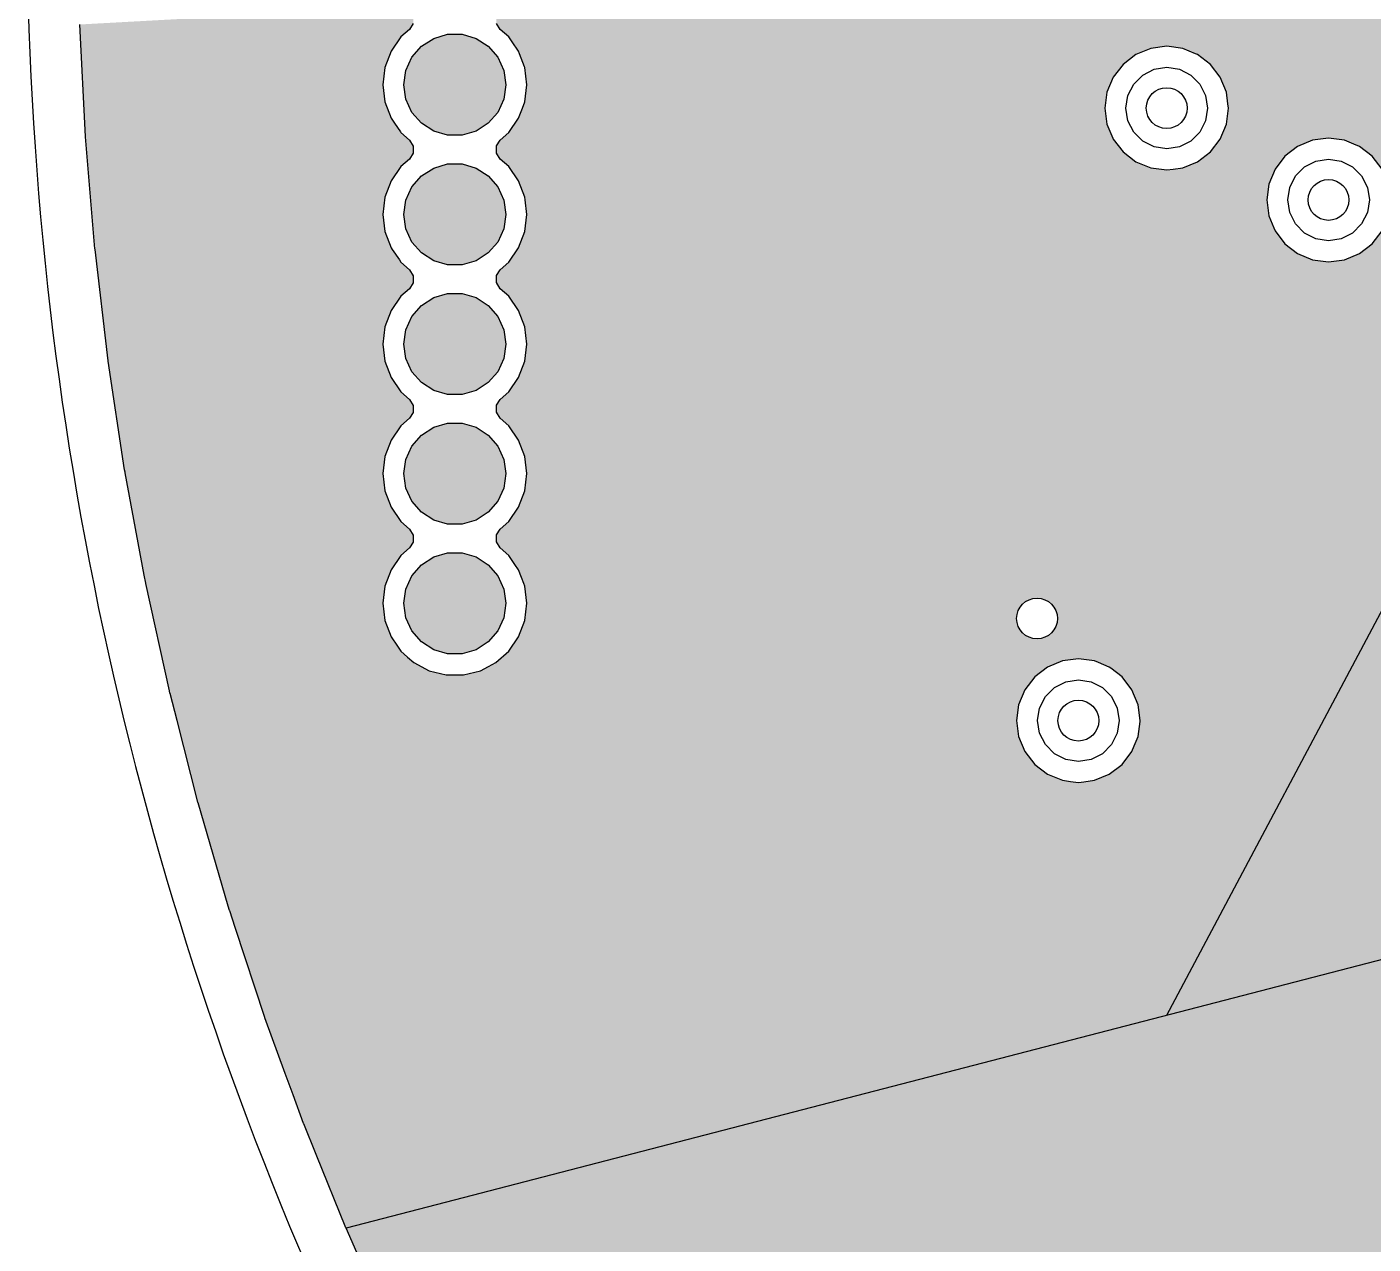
# Model space of a CAD drawing. Header units: millimetres. Extents: x -3894 to -3474, y -291 to 6.
# Drawn here: x -3669.73 to -3656.55, y -99.29 to -87.37 of the extents above; entities that cross this region are included whole.
import ezdxf

# ---------------------------------------------------------------- set-up
doc = ezdxf.new("R2010")
doc.units = ezdxf.units.MM
doc.layers.add('BLACK', color=7, linetype='Continuous')

msp = doc.modelspace()

# ---------------------------------------------------------------- hatches: boundary and pattern name
h = msp.add_hatch(color=256)
h.dxf.hatch_style = 1
h.paths.add_polyline_path([(-3665.042, -81.084), (-3666.042, -81.084), (-3666.042, -82.084), (-3665.042, -82.084)])
h.paths.add_polyline_path([(-3665.121, -82.584), (-3665.214, -82.477), (-3665.334, -82.4), (-3665.471, -82.359), (-3665.613, -82.359), (-3665.749, -82.4), (-3665.869, -82.477), (-3665.962, -82.584), (-3666.022, -82.714), (-3666.042, -82.854), (-3666.022, -82.995), (-3665.962, -83.125), (-3665.869, -83.232), (-3665.749, -83.309), (-3665.613, -83.349), (-3665.471, -83.349), (-3665.334, -83.309), (-3665.214, -83.232), (-3665.121, -83.125), (-3665.062, -82.995), (-3665.042, -82.854), (-3665.062, -82.714)])
h.paths.add_polyline_path([(-3665.062, -84.265), (-3665.042, -84.124), (-3665.062, -83.984), (-3665.121, -83.854), (-3665.214, -83.747), (-3665.334, -83.67), (-3665.471, -83.629), (-3665.613, -83.629), (-3665.749, -83.67), (-3665.869, -83.747), (-3665.962, -83.854), (-3666.022, -83.984), (-3666.042, -84.124), (-3666.022, -84.265), (-3665.962, -84.395), (-3665.869, -84.502), (-3665.749, -84.579), (-3665.613, -84.619), (-3665.471, -84.619), (-3665.334, -84.579), (-3665.214, -84.502), (-3665.121, -84.395)])
h.paths.add_polyline_path([(-3665.062, -85.254), (-3665.121, -85.124), (-3665.214, -85.017), (-3665.334, -84.94), (-3665.471, -84.899), (-3665.613, -84.899), (-3665.749, -84.94), (-3665.869, -85.017), (-3665.962, -85.124), (-3666.022, -85.254), (-3666.042, -85.394), (-3666.022, -85.535), (-3665.962, -85.665), (-3665.869, -85.772), (-3665.749, -85.849), (-3665.613, -85.889), (-3665.471, -85.889), (-3665.334, -85.849), (-3665.214, -85.772), (-3665.121, -85.665), (-3665.062, -85.535), (-3665.042, -85.394)])
h.paths.add_polyline_path([(-3665.042, -86.664), (-3665.062, -86.524), (-3665.121, -86.394), (-3665.214, -86.287), (-3665.334, -86.21), (-3665.471, -86.169), (-3665.613, -86.169), (-3665.749, -86.21), (-3665.869, -86.287), (-3665.962, -86.394), (-3666.022, -86.524), (-3666.042, -86.664), (-3666.022, -86.805), (-3665.962, -86.935), (-3665.869, -87.042), (-3665.749, -87.119), (-3665.613, -87.159), (-3665.471, -87.159), (-3665.334, -87.119), (-3665.214, -87.042), (-3665.121, -86.935), (-3665.062, -86.805)])
h.paths.add_polyline_path([(-3665.121, -87.664), (-3665.214, -87.557), (-3665.334, -87.48), (-3665.471, -87.439), (-3665.613, -87.439), (-3665.749, -87.48), (-3665.869, -87.557), (-3665.962, -87.664), (-3666.022, -87.794), (-3666.042, -87.934), (-3666.022, -88.075), (-3665.962, -88.205), (-3665.869, -88.312), (-3665.749, -88.389), (-3665.613, -88.429), (-3665.471, -88.429), (-3665.334, -88.389), (-3665.214, -88.312), (-3665.121, -88.205), (-3665.062, -88.075), (-3665.042, -87.934), (-3665.062, -87.794)])
h.paths.add_polyline_path([(-3665.062, -89.064), (-3665.121, -88.934), (-3665.214, -88.827), (-3665.334, -88.75), (-3665.471, -88.709), (-3665.613, -88.709), (-3665.749, -88.75), (-3665.869, -88.827), (-3665.962, -88.934), (-3666.022, -89.064), (-3666.042, -89.204), (-3666.022, -89.345), (-3665.962, -89.475), (-3665.869, -89.582), (-3665.749, -89.659), (-3665.613, -89.699), (-3665.471, -89.699), (-3665.334, -89.659), (-3665.214, -89.582), (-3665.121, -89.475), (-3665.062, -89.345), (-3665.042, -89.204)])
h.paths.add_polyline_path([(-3665.121, -90.204), (-3665.214, -90.097), (-3665.334, -90.02), (-3665.471, -89.979), (-3665.613, -89.979), (-3665.749, -90.02), (-3665.869, -90.097), (-3665.962, -90.204), (-3666.022, -90.334), (-3666.042, -90.474), (-3666.022, -90.615), (-3665.962, -90.745), (-3665.869, -90.852), (-3665.749, -90.929), (-3665.613, -90.969), (-3665.471, -90.969), (-3665.334, -90.929), (-3665.214, -90.852), (-3665.121, -90.745), (-3665.062, -90.615), (-3665.042, -90.474), (-3665.062, -90.334)])
h.paths.add_polyline_path([(-3665.062, -91.604), (-3665.121, -91.474), (-3665.214, -91.367), (-3665.334, -91.29), (-3665.471, -91.249), (-3665.613, -91.249), (-3665.749, -91.29), (-3665.869, -91.367), (-3665.962, -91.474), (-3666.022, -91.604), (-3666.042, -91.744), (-3666.022, -91.885), (-3665.962, -92.015), (-3665.869, -92.122), (-3665.749, -92.199), (-3665.613, -92.239), (-3665.471, -92.239), (-3665.334, -92.199), (-3665.214, -92.122), (-3665.121, -92.015), (-3665.062, -91.885), (-3665.042, -91.744)])
h.paths.add_polyline_path([(-3665.214, -92.637), (-3665.334, -92.56), (-3665.471, -92.519), (-3665.613, -92.519), (-3665.749, -92.56), (-3665.869, -92.637), (-3665.962, -92.744), (-3666.022, -92.874), (-3666.042, -93.014), (-3666.022, -93.155), (-3665.962, -93.285), (-3665.869, -93.392), (-3665.749, -93.469), (-3665.613, -93.509), (-3665.471, -93.509), (-3665.334, -93.469), (-3665.214, -93.392), (-3665.121, -93.285), (-3665.062, -93.155), (-3665.042, -93.014), (-3665.062, -92.874), (-3665.121, -92.744)])
h = msp.add_hatch(color=256)
h.dxf.hatch_style = 1
h.paths.add_polyline_path([(-3653.349, -87.215), (-3658.548, -85.518), (-3664.846, -86.749), (-3664.857, -86.833), (-3664.917, -86.992), (-3665.014, -87.132), (-3665.097, -87.207), (-3665.134, -87.263), (-3665.134, -87.294), (-3665.135, -87.333), (-3665.097, -87.392), (-3665.014, -87.466), (-3664.974, -87.524), (-3664.924, -87.597), (-3664.917, -87.606), (-3664.908, -87.63), (-3664.859, -87.759), (-3664.857, -87.766), (-3664.836, -87.934), (-3664.857, -88.103), (-3664.879, -88.163), (-3664.917, -88.262), (-3665.014, -88.402), (-3665.097, -88.477), (-3665.134, -88.533), (-3665.135, -88.603), (-3665.097, -88.662), (-3665.014, -88.736), (-3664.917, -88.876), (-3664.857, -89.036), (-3664.853, -89.063), (-3664.836, -89.204), (-3664.857, -89.373), (-3664.917, -89.532), (-3665.014, -89.672), (-3665.097, -89.747), (-3665.134, -89.803), (-3665.135, -89.873), (-3665.097, -89.932), (-3665.014, -90.006), (-3664.917, -90.146), (-3664.857, -90.306), (-3664.836, -90.474), (-3664.857, -90.643), (-3664.917, -90.802), (-3665.014, -90.942), (-3665.097, -91.017), (-3665.134, -91.073), (-3665.135, -91.143), (-3665.097, -91.202), (-3665.014, -91.276), (-3664.917, -91.416), (-3664.857, -91.576), (-3664.836, -91.744), (-3664.857, -91.913), (-3664.917, -92.072), (-3665.014, -92.212), (-3665.097, -92.287), (-3665.134, -92.343), (-3665.135, -92.413), (-3665.097, -92.472), (-3665.014, -92.546), (-3664.954, -92.633), (-3664.917, -92.686), (-3664.889, -92.76), (-3664.866, -92.82), (-3664.857, -92.846), (-3664.836, -93.014), (-3664.857, -93.183), (-3664.917, -93.342), (-3665.014, -93.482), (-3665.141, -93.595), (-3665.212, -93.632), (-3665.292, -93.674), (-3665.457, -93.715), (-3665.627, -93.715), (-3665.792, -93.674), (-3665.943, -93.595), (-3666.004, -93.541), (-3666.07, -93.482), (-3666.104, -93.433), (-3666.167, -93.342), (-3666.227, -93.183), (-3666.247, -93.014), (-3666.227, -92.846), (-3666.167, -92.686), (-3666.07, -92.546), (-3665.986, -92.472), (-3665.95, -92.416), (-3665.949, -92.346), (-3665.986, -92.287), (-3666.07, -92.212), (-3666.167, -92.072), (-3666.227, -91.913), (-3666.247, -91.744), (-3666.227, -91.576), (-3666.167, -91.416), (-3666.07, -91.276), (-3665.986, -91.202), (-3665.95, -91.146), (-3665.949, -91.076), (-3665.986, -91.017), (-3666.07, -90.942), (-3666.167, -90.802), (-3666.227, -90.643), (-3666.247, -90.474), (-3666.227, -90.306), (-3666.167, -90.146), (-3666.07, -90.006), (-3665.986, -89.932), (-3665.95, -89.876), (-3665.949, -89.806), (-3665.986, -89.747), (-3666.07, -89.672), (-3666.085, -89.65), (-3666.157, -89.547), (-3666.167, -89.532), (-3666.227, -89.373), (-3666.247, -89.204), (-3666.227, -89.036), (-3666.167, -88.876), (-3666.07, -88.736), (-3665.986, -88.662), (-3665.95, -88.606), (-3665.949, -88.536), (-3665.986, -88.477), (-3666.07, -88.402), (-3666.133, -88.311), (-3666.167, -88.262), (-3666.227, -88.103), (-3666.247, -87.934), (-3666.227, -87.766), (-3666.167, -87.606), (-3666.07, -87.466), (-3665.986, -87.392), (-3665.95, -87.336), (-3665.949, -87.266), (-3665.986, -87.207), (-3666.028, -87.169), (-3669.214, -87.344), (-3669.159, -88.442), (-3669.159, -88.446), (-3669.067, -89.543), (-3669.066, -89.547), (-3668.938, -90.639), (-3668.937, -90.643), (-3668.776, -91.705), (-3668.772, -91.731), (-3668.772, -91.735), (-3668.585, -92.739), (-3668.57, -92.816), (-3668.57, -92.82), (-3668.337, -93.871), (-3668.332, -93.894), (-3668.331, -93.898), (-3668.263, -94.163), (-3668.062, -94.949), (-3668.058, -94.964), (-3668.057, -94.968), (-3667.761, -95.98), (-3667.748, -96.024), (-3667.747, -96.028), (-3667.694, -96.189), (-3667.403, -97.072), (-3667.402, -97.076), (-3667.203, -97.62), (-3667.126, -97.828), (-3667.023, -98.109), (-3667.022, -98.113), (-3666.9, -98.413), (-3666.608, -99.136), (-3658.57, -97.051)])
h.paths.add_polyline_path([(-3659.154, -88.32), (-3659.154, -88.32), (-3659.174, -88.163), (-3659.154, -88.007), (-3659.154, -88.007), (-3659.093, -87.861), (-3658.997, -87.735), (-3658.872, -87.639), (-3658.726, -87.578), (-3658.726, -87.578), (-3658.569, -87.558), (-3658.412, -87.578), (-3658.412, -87.578), (-3658.286, -87.63), (-3658.266, -87.639), (-3658.14, -87.735), (-3658.044, -87.861), (-3657.984, -88.007), (-3657.969, -88.12), (-3657.963, -88.163), (-3657.984, -88.32), (-3658.044, -88.466), (-3658.14, -88.592), (-3658.266, -88.688), (-3658.412, -88.748), (-3658.504, -88.761), (-3658.569, -88.769), (-3658.673, -88.755), (-3658.726, -88.748), (-3658.872, -88.688), (-3658.997, -88.592), (-3659.093, -88.466)], flags=16)
h.paths.add_polyline_path([(-3658.949, -88.287), (-3658.969, -88.163), (-3658.949, -88.04), (-3658.892, -87.928), (-3658.804, -87.84), (-3658.692, -87.783), (-3658.569, -87.763), (-3658.445, -87.783), (-3658.334, -87.84), (-3658.245, -87.928), (-3658.188, -88.04), (-3658.169, -88.163), (-3658.188, -88.287), (-3658.245, -88.398), (-3658.334, -88.487), (-3658.445, -88.544), (-3658.569, -88.563), (-3658.692, -88.544), (-3658.804, -88.487), (-3658.892, -88.398)], flags=0)
h.paths.add_polyline_path([(-3658.769, -88.163, -1), (-3658.369, -88.163, -1)], flags=0)
h.paths.add_polyline_path([(-3659.639, -93.163, -1), (-3660.039, -93.163, -1)], flags=16)
h.paths.add_polyline_path([(-3657.569, -88.907), (-3657.569, -88.907), (-3657.508, -88.761), (-3657.412, -88.635), (-3657.287, -88.539), (-3657.141, -88.478), (-3657.141, -88.478), (-3656.984, -88.458), (-3656.827, -88.478), (-3656.827, -88.478), (-3656.736, -88.516), (-3656.681, -88.539), (-3656.555, -88.635), (-3656.459, -88.761), (-3656.409, -88.881), (-3656.406, -88.889), (-3656.358, -88.94), (-3656.29, -88.958), (-3656.224, -88.935), (-3656.18, -88.881), (-3656.146, -88.798), (-3656.05, -88.673), (-3655.924, -88.576), (-3655.778, -88.516), (-3655.778, -88.516), (-3655.621, -88.495), (-3655.465, -88.516), (-3655.465, -88.516), (-3655.335, -88.569), (-3655.318, -88.576), (-3655.193, -88.673), (-3655.097, -88.798), (-3655.036, -88.944), (-3655.024, -89.035), (-3655.016, -89.101), (-3655.036, -89.258), (-3655.097, -89.404), (-3655.193, -89.529), (-3655.318, -89.625), (-3655.465, -89.686), (-3655.569, -89.7), (-3655.621, -89.707), (-3655.7, -89.696), (-3655.778, -89.686), (-3655.924, -89.625), (-3656.05, -89.529), (-3656.146, -89.404), (-3656.173, -89.338), (-3656.196, -89.283), (-3656.199, -89.275), (-3656.247, -89.224), (-3656.315, -89.207), (-3656.381, -89.229), (-3656.425, -89.283), (-3656.459, -89.366), (-3656.555, -89.492), (-3656.681, -89.588), (-3656.827, -89.648), (-3656.932, -89.662), (-3656.984, -89.669), (-3657.062, -89.659), (-3657.141, -89.648), (-3657.287, -89.588), (-3657.412, -89.492), (-3657.508, -89.366), (-3657.52, -89.337), (-3657.569, -89.22), (-3657.569, -89.22), (-3657.589, -89.063)], flags=16)
h.paths.add_polyline_path([(-3659.737, -93.639), (-3659.591, -93.578), (-3659.591, -93.578), (-3659.434, -93.558), (-3659.277, -93.578), (-3659.277, -93.578), (-3659.236, -93.595), (-3659.131, -93.639), (-3659.117, -93.649), (-3659.005, -93.735), (-3658.909, -93.861), (-3658.849, -94.007), (-3658.828, -94.163), (-3658.829, -94.173), (-3658.849, -94.32), (-3658.887, -94.411), (-3658.909, -94.466), (-3659.005, -94.592), (-3659.131, -94.688), (-3659.277, -94.748), (-3659.382, -94.762), (-3659.434, -94.769), (-3659.512, -94.759), (-3659.591, -94.748), (-3659.737, -94.688), (-3659.862, -94.592), (-3659.958, -94.466), (-3660.019, -94.32), (-3660.019, -94.32), (-3660.039, -94.163), (-3660.019, -94.007), (-3660.019, -94.007), (-3659.958, -93.861), (-3659.862, -93.735)], flags=16)
h.paths.add_polyline_path([(-3657.384, -89.063), (-3657.364, -88.94), (-3657.307, -88.828), (-3657.219, -88.74), (-3657.107, -88.683), (-3656.984, -88.663), (-3656.86, -88.683), (-3656.749, -88.74), (-3656.66, -88.828), (-3656.603, -88.94), (-3656.584, -89.063), (-3656.603, -89.187), (-3656.66, -89.298), (-3656.749, -89.387), (-3656.86, -89.444), (-3656.984, -89.463), (-3657.107, -89.444), (-3657.219, -89.387), (-3657.307, -89.298), (-3657.364, -89.187)], flags=0)
h.paths.add_polyline_path([(-3659.669, -93.84), (-3659.557, -93.783), (-3659.434, -93.763), (-3659.31, -93.783), (-3659.199, -93.84), (-3659.11, -93.928), (-3659.053, -94.04), (-3659.034, -94.163), (-3659.053, -94.287), (-3659.11, -94.398), (-3659.199, -94.487), (-3659.31, -94.544), (-3659.434, -94.563), (-3659.557, -94.544), (-3659.669, -94.487), (-3659.757, -94.398), (-3659.814, -94.287), (-3659.834, -94.163), (-3659.814, -94.04), (-3659.757, -93.928)], flags=0)
h.paths.add_polyline_path([(-3657.184, -89.063, -1), (-3656.784, -89.063, -1)], flags=0)
h.paths.add_polyline_path([(-3659.234, -94.163, -1), (-3659.634, -94.163, -1)], flags=0)
h.paths.add_polyline_path([(-3656.021, -89.101), (-3656.002, -88.977), (-3655.945, -88.866), (-3655.856, -88.777), (-3655.745, -88.72), (-3655.621, -88.701), (-3655.498, -88.72), (-3655.386, -88.777), (-3655.298, -88.866), (-3655.241, -88.977), (-3655.221, -89.101), (-3655.241, -89.224), (-3655.298, -89.336), (-3655.386, -89.424), (-3655.498, -89.481), (-3655.621, -89.501), (-3655.745, -89.481), (-3655.856, -89.424), (-3655.945, -89.336), (-3656.002, -89.224)], flags=0)
h.paths.add_polyline_path([(-3655.821, -89.101, -1), (-3655.421, -89.101, -1)], flags=0)
h = msp.add_hatch(color=256)
h.dxf.hatch_style = 1
h.paths.add_polyline_path([(-3646.098, -92.582), (-3646.194, -92.457), (-3646.255, -92.311), (-3646.255, -92.311), (-3646.275, -92.154), (-3646.268, -92.096), (-3646.272, -92.044), (-3646.311, -91.985), (-3646.375, -91.957), (-3646.441, -91.948), (-3646.587, -91.888), (-3646.712, -91.792), (-3646.808, -91.666), (-3646.85, -91.565), (-3646.88, -91.521), (-3646.943, -91.49), (-3647.012, -91.497), (-3647.021, -91.501), (-3647.162, -91.52), (-3647.178, -91.522), (-3647.257, -91.512), (-3647.335, -91.501), (-3647.481, -91.441), (-3647.606, -91.344), (-3647.703, -91.219), (-3647.71, -91.202), (-3647.763, -91.073), (-3647.763, -91.073), (-3647.784, -90.916), (-3647.763, -90.759), (-3647.763, -90.759), (-3647.703, -90.613), (-3647.656, -90.553), (-3647.634, -90.505), (-3647.638, -90.436), (-3647.679, -90.379), (-3647.692, -90.369), (-3647.717, -90.351), (-3647.813, -90.225), (-3647.873, -90.079), (-3647.873, -90.079), (-3647.894, -89.922), (-3655.959, -92.133), (-3658.57, -97.051), (-3650.532, -94.966), (-3650.605, -94.936), (-3650.73, -94.84), (-3650.826, -94.714), (-3650.859, -94.636), (-3650.887, -94.568), (-3650.887, -94.568), (-3650.907, -94.411), (-3650.887, -94.255), (-3650.887, -94.255), (-3650.826, -94.109), (-3650.73, -93.983), (-3650.605, -93.887), (-3650.459, -93.826), (-3650.459, -93.826), (-3650.302, -93.806), (-3650.145, -93.826), (-3650.145, -93.826), (-3650.038, -93.871), (-3649.999, -93.887), (-3649.873, -93.983), (-3649.777, -94.109), (-3649.717, -94.255), (-3649.696, -94.411), (-3649.717, -94.568), (-3649.777, -94.714), (-3649.873, -94.84), (-3649.999, -94.936), (-3650.145, -94.996), (-3650.25, -95.01), (-3650.302, -95.017), (-3650.38, -95.007), (-3650.459, -94.996), (-3650.532, -94.966), (-3645.587, -100.611), (-3645.513, -92.739), (-3645.617, -92.753), (-3645.67, -92.76), (-3645.748, -92.749), (-3645.826, -92.739), (-3645.973, -92.678)])
h.paths.add_polyline_path([(-3651.347, -92.633), (-3651.368, -92.79), (-3651.428, -92.936), (-3651.524, -93.062), (-3651.65, -93.158), (-3651.796, -93.218), (-3651.901, -93.232), (-3651.953, -93.239), (-3652.031, -93.229), (-3652.11, -93.218), (-3652.256, -93.158), (-3652.381, -93.062), (-3652.477, -92.936), (-3652.538, -92.79), (-3652.538, -92.79), (-3652.558, -92.633), (-3652.538, -92.477), (-3652.538, -92.477), (-3652.477, -92.331), (-3652.381, -92.205), (-3652.256, -92.109), (-3652.11, -92.048), (-3652.11, -92.048), (-3651.953, -92.028), (-3651.796, -92.048), (-3651.796, -92.048), (-3651.65, -92.109), (-3651.524, -92.205), (-3651.428, -92.331), (-3651.368, -92.477), (-3651.354, -92.582)], flags=16)
h.paths.add_polyline_path([(-3651.553, -92.633), (-3651.572, -92.757), (-3651.629, -92.868), (-3651.718, -92.957), (-3651.829, -93.014), (-3651.953, -93.033), (-3652.076, -93.014), (-3652.188, -92.957), (-3652.276, -92.868), (-3652.333, -92.757), (-3652.353, -92.633), (-3652.333, -92.51), (-3652.276, -92.398), (-3652.188, -92.31), (-3652.076, -92.253), (-3651.953, -92.233), (-3651.829, -92.253), (-3651.718, -92.31), (-3651.629, -92.398), (-3651.572, -92.51)], flags=0)
h.paths.add_polyline_path([(-3652.153, -92.633, -1), (-3651.753, -92.633, -1)], flags=0)
h = msp.add_hatch(color=256)
h.dxf.hatch_style = 1
h.paths.add_polyline_path([(-3650.532, -94.966), (-3666.607, -99.136), (-3666.201, -100.051), (-3666.161, -100.141), (-3666.159, -100.145), (-3665.679, -101.135), (-3665.677, -101.138), (-3665.414, -101.637), (-3665.164, -102.112), (-3665.162, -102.115), (-3664.992, -102.412), (-3664.891, -102.59), (-3664.645, -103.021), (-3664.617, -103.07), (-3664.615, -103.074), (-3664.038, -104.011), (-3664.035, -104.014), (-3663.601, -104.669), (-3663.498, -104.825), (-3663.428, -104.931), (-3663.425, -104.934), (-3663.106, -105.382), (-3641.389, -105.403)])
h.paths.add_polyline_path([(-3653.775, -101.541), (-3653.65, -101.637), (-3653.554, -101.763), (-3653.493, -101.909), (-3653.475, -102.044), (-3653.472, -102.066), (-3653.493, -102.222), (-3653.554, -102.368), (-3653.587, -102.412), (-3653.65, -102.494), (-3653.775, -102.59), (-3653.921, -102.651), (-3654.026, -102.664), (-3654.078, -102.671), (-3654.156, -102.661), (-3654.235, -102.651), (-3654.381, -102.59), (-3654.506, -102.494), (-3654.603, -102.368), (-3654.631, -102.3), (-3654.663, -102.222), (-3654.663, -102.222), (-3654.684, -102.066), (-3654.663, -101.909), (-3654.663, -101.909), (-3654.603, -101.763), (-3654.506, -101.637), (-3654.381, -101.541), (-3654.235, -101.481), (-3654.235, -101.481), (-3654.078, -101.46), (-3653.921, -101.481), (-3653.921, -101.481)], flags=16)
h.paths.add_polyline_path([(-3653.843, -101.742), (-3653.754, -101.83), (-3653.698, -101.942), (-3653.678, -102.066), (-3653.698, -102.189), (-3653.754, -102.301), (-3653.843, -102.389), (-3653.954, -102.446), (-3654.078, -102.466), (-3654.202, -102.446), (-3654.313, -102.389), (-3654.402, -102.301), (-3654.458, -102.189), (-3654.478, -102.066), (-3654.458, -101.942), (-3654.402, -101.83), (-3654.313, -101.742), (-3654.202, -101.685), (-3654.078, -101.666), (-3653.954, -101.685)], flags=0)
h.paths.add_polyline_path([(-3653.878, -102.066, -1), (-3654.278, -102.066, -1)], flags=0)
h.paths.add_polyline_path([(-3646.238, -103.555), (-3644.968, -103.555), (-3644.968, -104.825), (-3644.968, -104.825), (-3646.238, -104.825)], flags=16)
h.paths.add_polyline_path([(-3645.926, -103.955), (-3645.838, -103.867), (-3645.726, -103.81), (-3645.603, -103.79), (-3645.479, -103.81), (-3645.368, -103.867), (-3645.279, -103.955), (-3645.222, -104.067), (-3645.203, -104.19), (-3645.222, -104.314), (-3645.279, -104.425), (-3645.368, -104.514), (-3645.479, -104.571), (-3645.603, -104.59), (-3645.726, -104.571), (-3645.838, -104.514), (-3645.926, -104.425), (-3645.983, -104.314), (-3646.003, -104.19), (-3645.983, -104.067)], flags=0)
h.paths.add_polyline_path([(-3645.403, -104.19, -1), (-3645.803, -104.19, -1)], flags=0)
h.paths.add_polyline_path([(-3660.281, -100.564), (-3660.269, -100.623), (-3660.269, -100.623), (-3660.269, -101.662), (-3660.269, -101.662), (-3660.281, -101.721), (-3660.309, -101.763), (-3660.325, -101.787), (-3660.375, -101.82), (-3660.412, -101.859), (-3660.43, -101.927), (-3660.408, -101.993), (-3660.358, -102.066), (-3660.345, -102.084), (-3660.285, -102.244), (-3660.264, -102.412), (-3660.285, -102.581), (-3660.345, -102.74), (-3660.442, -102.88), (-3660.569, -102.993), (-3660.621, -103.021), (-3660.72, -103.072), (-3660.885, -103.113), (-3661.055, -103.113), (-3661.22, -103.072), (-3661.223, -103.07), (-3661.371, -102.993), (-3661.392, -102.974), (-3661.498, -102.88), (-3661.532, -102.831), (-3661.595, -102.74), (-3661.655, -102.581), (-3661.675, -102.412), (-3661.655, -102.244), (-3661.595, -102.084), (-3661.532, -101.993), (-3661.511, -101.943), (-3661.52, -101.874), (-3661.565, -101.82), (-3661.614, -101.787), (-3661.659, -101.721), (-3661.659, -101.721), (-3661.67, -101.662), (-3661.67, -100.623), (-3661.659, -100.564), (-3661.659, -100.564), (-3661.614, -100.498), (-3661.548, -100.454), (-3661.548, -100.454), (-3661.49, -100.442), (-3661.49, -100.442), (-3660.45, -100.442), (-3660.45, -100.442), (-3660.392, -100.454), (-3660.325, -100.498), (-3660.281, -100.564)], flags=16)
h.paths.add_polyline_path([(-3660.47, -100.642), (-3660.47, -101.642), (-3661.47, -101.642), (-3661.47, -100.642)], flags=0)
h.paths.add_polyline_path([(-3660.49, -102.272), (-3660.47, -102.412), (-3660.49, -102.553), (-3660.549, -102.683), (-3660.642, -102.79), (-3660.762, -102.867), (-3660.899, -102.907), (-3661.041, -102.907), (-3661.177, -102.867), (-3661.297, -102.79), (-3661.39, -102.683), (-3661.45, -102.553), (-3661.47, -102.412), (-3661.45, -102.272), (-3661.39, -102.142), (-3661.297, -102.035), (-3661.177, -101.958), (-3661.041, -101.917), (-3660.899, -101.917), (-3660.762, -101.958), (-3660.642, -102.035), (-3660.549, -102.142)], flags=0)

# ---------------------------------------------------------------- linework, layer by layer
for p, q in [((-3653.349, -87.215), (-3658.57, -97.051)), ((-3650.532, -94.966), (-3666.607, -99.136))]:
    msp.add_line(p, q)
at = {"layer": 'BLACK', "linetype": 'Continuous'}
for p, q in [((-3669.159, -88.442), (-3669.214, -87.344)), ((-3665.986, -87.392), (-3666.07, -87.466)), ((-3665.95, -87.336), (-3665.986, -87.392)), ((-3665.097, -87.392), (-3665.135, -87.333)), ((-3665.014, -87.466), (-3665.097, -87.392)), ((-3666.07, -87.466), (-3666.167, -87.606)), ((-3665.869, -87.557), (-3665.749, -87.48)), ((-3665.749, -87.48), (-3665.613, -87.439)), ((-3665.613, -87.439), (-3665.471, -87.439)), ((-3665.471, -87.439), (-3665.334, -87.48)), ((-3665.334, -87.48), (-3665.214, -87.557)), ((-3664.974, -87.524), (-3665.014, -87.466)), ((-3664.924, -87.597), (-3664.974, -87.524)), ((-3666.167, -87.606), (-3666.227, -87.766)), ((-3666.022, -87.794), (-3665.962, -87.664)), ((-3665.962, -87.664), (-3665.869, -87.557)), ((-3665.214, -87.557), (-3665.121, -87.664)), ((-3665.121, -87.664), (-3665.062, -87.794)), ((-3664.917, -87.606), (-3664.924, -87.597)), ((-3664.908, -87.63), (-3664.917, -87.606)), ((-3664.859, -87.759), (-3664.908, -87.63)), ((-3658.872, -87.639), (-3658.997, -87.735)), ((-3658.726, -87.578), (-3658.872, -87.639)), ((-3658.569, -87.558), (-3658.726, -87.578)), ((-3658.726, -87.578), (-3658.726, -87.578)), ((-3658.412, -87.578), (-3658.569, -87.558)), ((-3658.569, -87.558), (-3658.569, -87.558)), ((-3658.286, -87.63), (-3658.412, -87.578)), ((-3658.412, -87.578), (-3658.412, -87.578)), ((-3658.266, -87.639), (-3658.286, -87.63)), ((-3658.14, -87.735), (-3658.266, -87.639)), ((-3666.227, -87.766), (-3666.247, -87.934)), ((-3666.227, -87.766), (-3666.227, -87.766)), ((-3666.042, -87.934), (-3666.022, -87.794)), ((-3665.062, -87.794), (-3665.042, -87.934)), ((-3664.857, -87.766), (-3664.859, -87.759)), ((-3664.836, -87.934), (-3664.857, -87.766)), ((-3658.997, -87.735), (-3659.093, -87.861)), ((-3658.804, -87.84), (-3658.692, -87.783)), ((-3658.692, -87.783), (-3658.569, -87.763)), ((-3658.569, -87.763), (-3658.445, -87.783)), ((-3658.445, -87.783), (-3658.334, -87.84)), ((-3658.044, -87.861), (-3658.14, -87.735)), ((-3666.247, -87.934), (-3666.227, -88.103)), ((-3666.022, -88.075), (-3666.042, -87.934)), ((-3665.042, -87.934), (-3665.062, -88.075)), ((-3664.857, -88.103), (-3664.836, -87.934)), ((-3659.093, -87.861), (-3659.154, -88.007)), ((-3658.949, -88.04), (-3658.892, -87.928)), ((-3658.892, -87.928), (-3658.804, -87.84)), ((-3658.334, -87.84), (-3658.245, -87.928)), ((-3658.245, -87.928), (-3658.188, -88.04)), ((-3657.984, -88.007), (-3658.044, -87.861)), ((-3665.962, -88.205), (-3666.022, -88.075)), ((-3665.062, -88.075), (-3665.121, -88.205)), ((-3659.154, -88.007), (-3659.174, -88.163)), ((-3659.154, -88.007), (-3659.154, -88.007)), ((-3658.969, -88.163), (-3658.949, -88.04)), ((-3658.188, -88.04), (-3658.169, -88.163)), ((-3657.969, -88.12), (-3657.984, -88.007)), ((-3657.984, -88.007), (-3657.984, -88.007)), ((-3666.227, -88.103), (-3666.227, -88.103)), ((-3666.227, -88.103), (-3666.167, -88.262)), ((-3665.869, -88.312), (-3665.962, -88.205)), ((-3665.121, -88.205), (-3665.214, -88.312)), ((-3664.917, -88.262), (-3664.879, -88.163)), ((-3664.879, -88.163), (-3664.857, -88.103)), ((-3659.174, -88.163), (-3659.154, -88.32)), ((-3659.174, -88.163), (-3659.174, -88.163)), ((-3658.949, -88.287), (-3658.969, -88.163)), ((-3658.169, -88.163), (-3658.188, -88.287)), ((-3657.984, -88.32), (-3657.963, -88.163)), ((-3657.963, -88.163), (-3657.969, -88.12)), ((-3666.167, -88.262), (-3666.133, -88.311)), ((-3666.133, -88.311), (-3666.074, -88.397)), ((-3665.749, -88.389), (-3665.869, -88.312)), ((-3665.214, -88.312), (-3665.334, -88.389)), ((-3665.014, -88.402), (-3664.917, -88.262)), ((-3659.154, -88.32), (-3659.154, -88.32)), ((-3659.154, -88.32), (-3659.097, -88.458)), ((-3658.892, -88.398), (-3658.949, -88.287)), ((-3658.188, -88.287), (-3658.245, -88.398)), ((-3658.044, -88.466), (-3657.984, -88.32)), ((-3669.159, -88.446), (-3669.159, -88.442)), ((-3669.067, -89.543), (-3669.159, -88.446)), ((-3666.074, -88.397), (-3666.07, -88.402)), ((-3666.07, -88.402), (-3665.986, -88.477)), ((-3665.986, -88.477), (-3665.949, -88.536)), ((-3665.613, -88.429), (-3665.749, -88.389)), ((-3665.471, -88.429), (-3665.613, -88.429)), ((-3665.334, -88.389), (-3665.471, -88.429)), ((-3665.134, -88.533), (-3665.097, -88.477)), ((-3665.097, -88.477), (-3665.014, -88.402)), ((-3659.097, -88.458), (-3659.093, -88.466)), ((-3659.093, -88.466), (-3658.997, -88.592)), ((-3658.804, -88.487), (-3658.892, -88.398)), ((-3658.245, -88.398), (-3658.334, -88.487)), ((-3658.14, -88.592), (-3658.044, -88.466)), ((-3656.984, -88.458), (-3657.141, -88.478)), ((-3656.827, -88.478), (-3656.984, -88.458)), ((-3656.984, -88.458), (-3656.984, -88.458)), ((-3665.95, -88.606), (-3665.986, -88.662)), ((-3665.949, -88.536), (-3665.95, -88.606)), ((-3665.135, -88.603), (-3665.134, -88.533)), ((-3665.097, -88.662), (-3665.135, -88.603)), ((-3658.997, -88.592), (-3658.872, -88.688)), ((-3658.692, -88.544), (-3658.804, -88.487)), ((-3658.569, -88.563), (-3658.692, -88.544)), ((-3658.445, -88.544), (-3658.569, -88.563)), ((-3658.334, -88.487), (-3658.445, -88.544)), ((-3658.266, -88.688), (-3658.14, -88.592)), ((-3657.287, -88.539), (-3657.412, -88.635)), ((-3657.141, -88.478), (-3657.287, -88.539)), ((-3657.141, -88.478), (-3657.141, -88.478)), ((-3656.736, -88.516), (-3656.827, -88.478)), ((-3656.827, -88.478), (-3656.827, -88.478)), ((-3656.681, -88.539), (-3656.736, -88.516)), ((-3656.555, -88.635), (-3656.681, -88.539)), ((-3666.07, -88.736), (-3666.167, -88.876)), ((-3665.986, -88.662), (-3666.07, -88.736)), ((-3665.749, -88.75), (-3665.613, -88.709)), ((-3665.613, -88.709), (-3665.471, -88.709)), ((-3665.471, -88.709), (-3665.334, -88.75)), ((-3665.014, -88.736), (-3665.097, -88.662)), ((-3664.917, -88.876), (-3665.014, -88.736)), ((-3658.872, -88.688), (-3658.726, -88.748)), ((-3658.412, -88.748), (-3658.266, -88.688)), ((-3657.412, -88.635), (-3657.508, -88.761)), ((-3657.307, -88.828), (-3657.219, -88.74)), ((-3657.219, -88.74), (-3657.107, -88.683)), ((-3657.107, -88.683), (-3656.984, -88.663)), ((-3656.984, -88.663), (-3656.86, -88.683)), ((-3656.86, -88.683), (-3656.749, -88.74)), ((-3656.749, -88.74), (-3656.66, -88.828)), ((-3656.459, -88.761), (-3656.555, -88.635)), ((-3665.962, -88.934), (-3665.869, -88.827)), ((-3665.869, -88.827), (-3665.749, -88.75)), ((-3665.334, -88.75), (-3665.214, -88.827)), ((-3665.214, -88.827), (-3665.121, -88.934)), ((-3658.726, -88.748), (-3658.673, -88.755)), ((-3658.673, -88.755), (-3658.569, -88.769)), ((-3658.569, -88.769), (-3658.504, -88.761)), ((-3658.569, -88.769), (-3658.569, -88.769)), ((-3658.569, -88.769), (-3658.569, -88.769)), ((-3658.504, -88.761), (-3658.412, -88.748)), ((-3657.508, -88.761), (-3657.569, -88.907)), ((-3657.364, -88.94), (-3657.307, -88.828)), ((-3656.66, -88.828), (-3656.603, -88.94)), ((-3666.167, -88.876), (-3666.227, -89.036)), ((-3666.022, -89.064), (-3665.962, -88.934)), ((-3665.121, -88.934), (-3665.062, -89.064)), ((-3664.857, -89.036), (-3664.917, -88.876)), ((-3657.569, -88.907), (-3657.589, -89.063)), ((-3657.569, -88.907), (-3657.569, -88.907)), ((-3657.384, -89.063), (-3657.364, -88.94)), ((-3656.603, -88.94), (-3656.584, -89.063)), ((-3666.227, -89.036), (-3666.247, -89.204)), ((-3666.227, -89.036), (-3666.227, -89.036)), ((-3666.042, -89.204), (-3666.022, -89.064)), ((-3665.062, -89.064), (-3665.042, -89.204)), ((-3664.853, -89.063), (-3664.857, -89.036)), ((-3664.836, -89.204), (-3664.853, -89.063)), ((-3657.589, -89.063), (-3657.569, -89.22)), ((-3657.589, -89.063), (-3657.589, -89.063)), ((-3657.364, -89.187), (-3657.384, -89.063)), ((-3656.584, -89.063), (-3656.603, -89.187)), ((-3666.247, -89.204), (-3666.227, -89.373)), ((-3666.022, -89.345), (-3666.042, -89.204)), ((-3665.042, -89.204), (-3665.062, -89.345)), ((-3664.857, -89.373), (-3664.836, -89.204)), ((-3657.569, -89.22), (-3657.569, -89.22)), ((-3657.569, -89.22), (-3657.52, -89.337)), ((-3657.307, -89.298), (-3657.364, -89.187)), ((-3656.603, -89.187), (-3656.66, -89.298)), ((-3666.227, -89.373), (-3666.227, -89.373)), ((-3666.227, -89.373), (-3666.167, -89.532)), ((-3665.962, -89.475), (-3666.022, -89.345)), ((-3665.062, -89.345), (-3665.121, -89.475)), ((-3664.917, -89.532), (-3664.857, -89.373)), ((-3657.52, -89.337), (-3657.508, -89.366)), ((-3657.508, -89.366), (-3657.412, -89.492)), ((-3657.219, -89.387), (-3657.307, -89.298)), ((-3657.107, -89.444), (-3657.219, -89.387)), ((-3656.749, -89.387), (-3656.86, -89.444)), ((-3656.66, -89.298), (-3656.749, -89.387)), ((-3656.555, -89.492), (-3656.459, -89.366)), ((-3665.869, -89.582), (-3665.962, -89.475)), ((-3665.121, -89.475), (-3665.214, -89.582)), ((-3657.412, -89.492), (-3657.287, -89.588)), ((-3656.984, -89.463), (-3657.107, -89.444)), ((-3656.86, -89.444), (-3656.984, -89.463)), ((-3656.681, -89.588), (-3656.555, -89.492)), ((-3669.066, -89.547), (-3669.067, -89.543)), ((-3668.938, -90.639), (-3669.066, -89.547)), ((-3666.167, -89.532), (-3666.157, -89.547)), ((-3666.157, -89.547), (-3666.085, -89.65)), ((-3666.085, -89.65), (-3666.07, -89.672)), ((-3665.749, -89.659), (-3665.869, -89.582)), ((-3665.613, -89.699), (-3665.749, -89.659)), ((-3665.334, -89.659), (-3665.471, -89.699)), ((-3665.214, -89.582), (-3665.334, -89.659)), ((-3665.014, -89.672), (-3664.917, -89.532)), ((-3657.287, -89.588), (-3657.141, -89.648)), ((-3657.141, -89.648), (-3657.062, -89.659)), ((-3657.062, -89.659), (-3656.984, -89.669)), ((-3656.984, -89.669), (-3656.932, -89.662)), ((-3656.932, -89.662), (-3656.827, -89.648)), ((-3656.827, -89.648), (-3656.681, -89.588)), ((-3666.07, -89.672), (-3665.986, -89.747)), ((-3665.986, -89.747), (-3665.949, -89.806)), ((-3665.471, -89.699), (-3665.613, -89.699)), ((-3665.134, -89.803), (-3665.097, -89.747)), ((-3665.097, -89.747), (-3665.014, -89.672)), ((-3656.984, -89.669), (-3656.984, -89.669)), ((-3656.984, -89.669), (-3656.984, -89.669)), ((-3665.95, -89.876), (-3665.986, -89.932)), ((-3665.949, -89.806), (-3665.95, -89.876)), ((-3665.135, -89.873), (-3665.134, -89.803)), ((-3665.097, -89.932), (-3665.135, -89.873)), ((-3666.07, -90.006), (-3666.167, -90.146)), ((-3665.986, -89.932), (-3666.07, -90.006)), ((-3665.869, -90.097), (-3665.749, -90.02)), ((-3665.749, -90.02), (-3665.613, -89.979)), ((-3665.613, -89.979), (-3665.471, -89.979)), ((-3665.471, -89.979), (-3665.334, -90.02)), ((-3665.334, -90.02), (-3665.214, -90.097)), ((-3665.014, -90.006), (-3665.097, -89.932)), ((-3664.917, -90.146), (-3665.014, -90.006)), ((-3666.167, -90.146), (-3666.227, -90.306)), ((-3665.962, -90.204), (-3665.869, -90.097)), ((-3665.214, -90.097), (-3665.121, -90.204)), ((-3664.857, -90.306), (-3664.917, -90.146)), ((-3666.227, -90.306), (-3666.247, -90.474)), ((-3666.227, -90.306), (-3666.227, -90.306)), ((-3666.022, -90.334), (-3665.962, -90.204)), ((-3665.121, -90.204), (-3665.062, -90.334)), ((-3664.836, -90.474), (-3664.857, -90.306)), ((-3666.042, -90.474), (-3666.022, -90.334)), ((-3665.062, -90.334), (-3665.042, -90.474)), ((-3666.247, -90.474), (-3666.227, -90.643)), ((-3666.022, -90.615), (-3666.042, -90.474)), ((-3665.042, -90.474), (-3665.062, -90.615)), ((-3664.857, -90.643), (-3664.836, -90.474)), ((-3668.937, -90.643), (-3668.938, -90.639)), ((-3668.776, -91.705), (-3668.937, -90.643)), ((-3666.227, -90.643), (-3666.227, -90.643)), ((-3666.227, -90.643), (-3666.167, -90.802)), ((-3665.962, -90.745), (-3666.022, -90.615)), ((-3665.062, -90.615), (-3665.121, -90.745)), ((-3664.917, -90.802), (-3664.857, -90.643)), ((-3666.167, -90.802), (-3666.07, -90.942)), ((-3665.869, -90.852), (-3665.962, -90.745)), ((-3665.121, -90.745), (-3665.214, -90.852)), ((-3665.014, -90.942), (-3664.917, -90.802)), ((-3666.07, -90.942), (-3665.986, -91.017)), ((-3665.749, -90.929), (-3665.869, -90.852)), ((-3665.613, -90.969), (-3665.749, -90.929)), ((-3665.471, -90.969), (-3665.613, -90.969)), ((-3665.334, -90.929), (-3665.471, -90.969)), ((-3665.214, -90.852), (-3665.334, -90.929)), ((-3665.097, -91.017), (-3665.014, -90.942)), ((-3665.986, -91.017), (-3665.949, -91.076)), ((-3665.949, -91.076), (-3665.95, -91.146)), ((-3665.135, -91.143), (-3665.134, -91.073)), ((-3665.134, -91.073), (-3665.097, -91.017)), ((-3665.986, -91.202), (-3666.07, -91.276)), ((-3665.95, -91.146), (-3665.986, -91.202)), ((-3665.097, -91.202), (-3665.135, -91.143)), ((-3665.014, -91.276), (-3665.097, -91.202)), ((-3666.07, -91.276), (-3666.167, -91.416)), ((-3665.962, -91.474), (-3665.869, -91.367)), ((-3665.869, -91.367), (-3665.749, -91.29)), ((-3665.749, -91.29), (-3665.613, -91.249)), ((-3665.613, -91.249), (-3665.471, -91.249)), ((-3665.471, -91.249), (-3665.334, -91.29)), ((-3665.334, -91.29), (-3665.214, -91.367)), ((-3665.214, -91.367), (-3665.121, -91.474)), ((-3664.917, -91.416), (-3665.014, -91.276)), ((-3666.167, -91.416), (-3666.227, -91.576)), ((-3666.022, -91.604), (-3665.962, -91.474)), ((-3665.121, -91.474), (-3665.062, -91.604)), ((-3664.857, -91.576), (-3664.917, -91.416)), ((-3666.227, -91.576), (-3666.247, -91.744)), ((-3666.227, -91.576), (-3666.227, -91.576)), ((-3666.042, -91.744), (-3666.022, -91.604)), ((-3665.062, -91.604), (-3665.042, -91.744)), ((-3664.836, -91.744), (-3664.857, -91.576)), ((-3668.772, -91.731), (-3668.776, -91.705)), ((-3668.772, -91.735), (-3668.772, -91.731)), ((-3668.585, -92.739), (-3668.772, -91.735)), ((-3666.247, -91.744), (-3666.227, -91.913)), ((-3666.022, -91.885), (-3666.042, -91.744)), ((-3665.042, -91.744), (-3665.062, -91.885)), ((-3664.857, -91.913), (-3664.836, -91.744)), ((-3665.962, -92.015), (-3666.022, -91.885)), ((-3665.062, -91.885), (-3665.121, -92.015)), ((-3666.227, -91.913), (-3666.227, -91.913)), ((-3666.227, -91.913), (-3666.167, -92.072)), ((-3665.869, -92.122), (-3665.962, -92.015)), ((-3665.121, -92.015), (-3665.214, -92.122)), ((-3664.917, -92.072), (-3664.857, -91.913)), ((-3666.167, -92.072), (-3666.07, -92.212)), ((-3665.749, -92.199), (-3665.869, -92.122)), ((-3665.214, -92.122), (-3665.334, -92.199)), ((-3665.014, -92.212), (-3664.917, -92.072)), ((-3666.07, -92.212), (-3665.986, -92.287)), ((-3665.986, -92.287), (-3665.949, -92.346)), ((-3665.613, -92.239), (-3665.749, -92.199)), ((-3665.471, -92.239), (-3665.613, -92.239)), ((-3665.334, -92.199), (-3665.471, -92.239)), ((-3665.134, -92.343), (-3665.097, -92.287)), ((-3665.097, -92.287), (-3665.014, -92.212)), ((-3665.95, -92.416), (-3665.986, -92.472)), ((-3665.949, -92.346), (-3665.95, -92.416)), ((-3665.135, -92.413), (-3665.134, -92.343)), ((-3665.097, -92.472), (-3665.135, -92.413)), ((-3666.07, -92.546), (-3666.167, -92.686)), ((-3665.986, -92.472), (-3666.07, -92.546)), ((-3665.869, -92.637), (-3665.749, -92.56)), ((-3665.749, -92.56), (-3665.613, -92.519)), ((-3665.613, -92.519), (-3665.471, -92.519)), ((-3665.471, -92.519), (-3665.334, -92.56)), ((-3665.334, -92.56), (-3665.214, -92.637)), ((-3665.014, -92.546), (-3665.097, -92.472)), ((-3664.954, -92.633), (-3665.014, -92.546)), ((-3666.167, -92.686), (-3666.227, -92.846)), ((-3665.962, -92.744), (-3665.869, -92.637)), ((-3665.214, -92.637), (-3665.121, -92.744)), ((-3664.917, -92.686), (-3664.954, -92.633)), ((-3664.889, -92.76), (-3664.917, -92.686)), ((-3668.57, -92.816), (-3668.585, -92.739)), ((-3668.57, -92.82), (-3668.57, -92.816)), ((-3668.337, -93.871), (-3668.57, -92.82)), ((-3666.022, -92.874), (-3665.962, -92.744)), ((-3665.121, -92.744), (-3665.062, -92.874)), ((-3664.866, -92.82), (-3664.889, -92.76)), ((-3664.857, -92.846), (-3664.866, -92.82)), ((-3666.227, -92.846), (-3666.247, -93.014)), ((-3666.227, -92.846), (-3666.227, -92.846)), ((-3666.042, -93.014), (-3666.022, -92.874)), ((-3665.062, -92.874), (-3665.042, -93.014)), ((-3664.836, -93.014), (-3664.857, -92.846)), ((-3666.247, -93.014), (-3666.227, -93.183)), ((-3666.022, -93.155), (-3666.042, -93.014)), ((-3665.042, -93.014), (-3665.062, -93.155)), ((-3664.857, -93.183), (-3664.836, -93.014)), ((-3666.227, -93.183), (-3666.227, -93.183)), ((-3666.227, -93.183), (-3666.167, -93.342)), ((-3665.962, -93.285), (-3666.022, -93.155)), ((-3665.062, -93.155), (-3665.121, -93.285)), ((-3664.917, -93.342), (-3664.857, -93.183)), ((-3666.167, -93.342), (-3666.104, -93.433)), ((-3665.869, -93.392), (-3665.962, -93.285)), ((-3665.121, -93.285), (-3665.214, -93.392)), ((-3665.014, -93.482), (-3664.917, -93.342)), ((-3666.104, -93.433), (-3666.07, -93.482)), ((-3666.07, -93.482), (-3666.004, -93.541)), ((-3665.749, -93.469), (-3665.869, -93.392)), ((-3665.613, -93.509), (-3665.749, -93.469)), ((-3665.334, -93.469), (-3665.471, -93.509)), ((-3665.214, -93.392), (-3665.334, -93.469)), ((-3665.141, -93.595), (-3665.014, -93.482)), ((-3666.004, -93.541), (-3665.943, -93.595)), ((-3665.943, -93.595), (-3665.792, -93.674)), ((-3665.471, -93.509), (-3665.613, -93.509)), ((-3665.212, -93.632), (-3665.141, -93.595)), ((-3665.141, -93.595), (-3665.141, -93.595)), ((-3665.141, -93.595), (-3665.141, -93.595)), ((-3659.591, -93.578), (-3659.737, -93.639)), ((-3659.434, -93.558), (-3659.591, -93.578)), ((-3659.591, -93.578), (-3659.591, -93.578)), ((-3659.277, -93.578), (-3659.434, -93.558)), ((-3659.434, -93.558), (-3659.434, -93.558)), ((-3659.236, -93.595), (-3659.277, -93.578)), ((-3659.277, -93.578), (-3659.277, -93.578)), ((-3659.131, -93.639), (-3659.236, -93.595)), ((-3665.792, -93.674), (-3665.792, -93.674)), ((-3665.792, -93.674), (-3665.627, -93.715)), ((-3665.627, -93.715), (-3665.457, -93.715)), ((-3665.457, -93.715), (-3665.292, -93.674)), ((-3665.292, -93.674), (-3665.212, -93.632)), ((-3659.862, -93.735), (-3659.958, -93.861)), ((-3659.737, -93.639), (-3659.862, -93.735)), ((-3659.117, -93.649), (-3659.131, -93.639)), ((-3659.005, -93.735), (-3659.117, -93.649)), ((-3658.909, -93.861), (-3659.005, -93.735)), ((-3668.332, -93.894), (-3668.337, -93.871)), ((-3659.958, -93.861), (-3660.019, -94.007)), ((-3659.757, -93.928), (-3659.669, -93.84)), ((-3659.669, -93.84), (-3659.557, -93.783)), ((-3659.557, -93.783), (-3659.434, -93.763)), ((-3659.434, -93.763), (-3659.31, -93.783)), ((-3659.31, -93.783), (-3659.199, -93.84)), ((-3659.199, -93.84), (-3659.11, -93.928)), ((-3658.849, -94.007), (-3658.909, -93.861)), ((-3668.331, -93.898), (-3668.332, -93.894)), ((-3668.263, -94.163), (-3668.331, -93.898)), ((-3660.019, -94.007), (-3660.039, -94.163)), ((-3660.019, -94.007), (-3660.019, -94.007)), ((-3659.814, -94.04), (-3659.757, -93.928)), ((-3659.11, -93.928), (-3659.053, -94.04)), ((-3658.828, -94.163), (-3658.849, -94.007)), ((-3658.849, -94.007), (-3658.849, -94.007)), ((-3659.834, -94.163), (-3659.814, -94.04)), ((-3659.053, -94.04), (-3659.034, -94.163)), ((-3668.062, -94.949), (-3668.263, -94.163)), ((-3660.039, -94.163), (-3660.019, -94.32)), ((-3660.039, -94.163), (-3660.039, -94.163)), ((-3659.814, -94.287), (-3659.834, -94.163)), ((-3659.034, -94.163), (-3659.053, -94.287)), ((-3658.849, -94.32), (-3658.829, -94.173)), ((-3658.829, -94.173), (-3658.828, -94.163)), ((-3658.828, -94.163), (-3658.828, -94.163)), ((-3660.019, -94.32), (-3660.019, -94.32)), ((-3660.019, -94.32), (-3659.958, -94.466)), ((-3659.757, -94.398), (-3659.814, -94.287)), ((-3659.669, -94.487), (-3659.757, -94.398)), ((-3659.11, -94.398), (-3659.199, -94.487)), ((-3659.053, -94.287), (-3659.11, -94.398)), ((-3658.887, -94.411), (-3658.849, -94.32)), ((-3659.958, -94.466), (-3659.862, -94.592)), ((-3659.557, -94.544), (-3659.669, -94.487)), ((-3659.199, -94.487), (-3659.31, -94.544)), ((-3659.005, -94.592), (-3658.909, -94.466)), ((-3658.909, -94.466), (-3658.887, -94.411)), ((-3659.862, -94.592), (-3659.737, -94.688)), ((-3659.434, -94.563), (-3659.557, -94.544)), ((-3659.31, -94.544), (-3659.434, -94.563)), ((-3659.131, -94.688), (-3659.005, -94.592)), ((-3659.737, -94.688), (-3659.591, -94.748)), ((-3659.591, -94.748), (-3659.512, -94.759)), ((-3659.512, -94.759), (-3659.434, -94.769)), ((-3659.434, -94.769), (-3659.382, -94.762)), ((-3659.434, -94.769), (-3659.434, -94.769)), ((-3659.434, -94.769), (-3659.434, -94.769)), ((-3659.382, -94.762), (-3659.277, -94.748)), ((-3659.277, -94.748), (-3659.131, -94.688)), ((-3668.058, -94.964), (-3668.062, -94.949)), ((-3668.057, -94.968), (-3668.058, -94.964)), ((-3667.761, -95.98), (-3668.057, -94.968)), ((-3667.748, -96.024), (-3667.761, -95.98)), ((-3667.747, -96.028), (-3667.748, -96.024)), ((-3667.694, -96.189), (-3667.747, -96.028)), ((-3667.403, -97.072), (-3667.694, -96.189)), ((-3667.402, -97.076), (-3667.403, -97.072)), ((-3667.203, -97.62), (-3667.402, -97.076)), ((-3667.126, -97.828), (-3667.203, -97.62)), ((-3667.023, -98.109), (-3667.126, -97.828)), ((-3667.022, -98.113), (-3667.023, -98.109)), ((-3666.9, -98.413), (-3667.022, -98.113)), ((-3666.609, -99.132), (-3666.9, -98.413)), ((-3666.607, -99.136), (-3666.609, -99.132)), ((-3666.201, -100.051), (-3666.607, -99.136))]:
    msp.add_line(p, q, dxfattribs=at)
at = {"layer": 'BLACK'}
for centre in [(-3658.569, -88.163), (-3656.984, -89.063), (-3659.839, -93.163), (-3659.434, -94.163)]:
    msp.add_circle(centre, 0.2, dxfattribs=at)
msp.add_arc((-3636.233, -86.238), 33.5, 180, 229.8446, dxfattribs=at)

doc.saveas('drawing.dxf')
